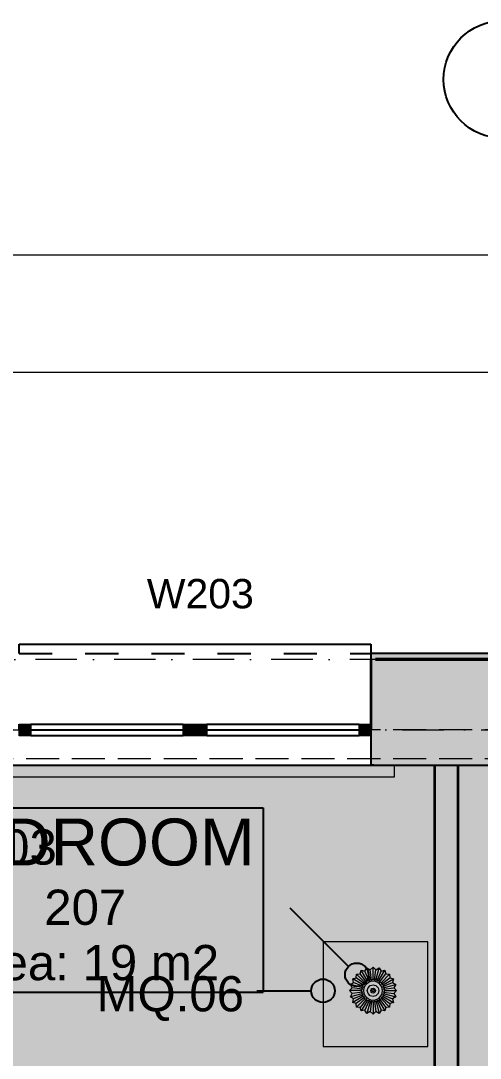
# Model space of a CAD drawing. Header units: millimetres. Extents: x -14278 to 97203, y -22378 to 34603.
# Drawn here: x 69795 to 71754, y 8414 to 12832 of the extents above; entities that cross this region are included whole.
import ezdxf
from ezdxf.enums import TextEntityAlignment as Align

# ---------------------------------------------------------------- set-up
doc = ezdxf.new("R2010")
doc.units = ezdxf.units.MM
doc.header["$MEASUREMENT"] = 0
for name, pattern in [('Dashed', [282.222223, 141.111112, -141.111112]), ('Dot & Dashed', [335.138881, 176.388884, -88.194442, 0, -70.555556]), ('Hidden Line', [195.611112, 141.111112, -54.5])]:
    doc.linetypes.add(name, pattern=pattern)
for name, color, linetype in [('A-Zz_20_10_90-T_TextFFEInternal', 7, 'Continuous'), ('A-Zz_20_10_90-T_TextWindow', 7, 'Continuous'), ('NewA-Ee_25_10-M_WallsExternal', 7, 'Continuous'), ('NewA-Ee_25_10-M_WallsInternal', 7, 'Continuous'), ('NewA-Ee_30_10-M_Roofs', 7, 'Continuous'), ('NewA-Ee_30_40-M_Floors', 7, 'Continuous'), ('NewA-Ee_40_20-M_GeneralFFAndEInternalFixed', 7, 'Continuous'), ('NewA-Ee_40_20-M_GeneralFFAndEInternalMovable', 7, 'Continuous'), ('NewA-SL-M_SpacesInternal', 7, 'Continuous'), ('NewA-Ss_30_25-M_CeilingAndSoffitSystems', 7, 'Continuous'), ('NewA-Zz_20_10_90-T_TextFFEInternal', 7, 'Continuous'), ('NewA-Zz_20_20-D_DimensionGrid', 7, 'Continuous'), ('NewA-Zz_35_40_80-M_GridStructural', 7, 'Continuous'), ('NewA-Zz_50_90_00-M_GrossInternal', 7, 'Continuous'), ('NewA-Zz_60_50_90-P_VoidOpening', 7, 'Continuous')]:
    doc.layers.add(name, color=color, linetype=linetype)
doc.styles.add('GENERATED_STYLE_1', font='')
doc.styles.get('GENERATED_STYLE_1').set_extended_font_data('Arial')
doc.dimstyles.new('GENERATED_STYLE__2', dxfattribs={"dimtxt": 150, "dimasz": 76, "dimexe": 0.18, "dimexo": 300, "dimgap": 0.09, "dimtad": 1, "dimtih": 1, "dimtoh": 1, "dimdec": 0, "dimzin": 0, "dimdsep": 46, "dimtxsty": 'GENERATED_STYLE_1', "dimblk": 'ARROWHEAD_2', "dimblk1": 'ARROWHEAD_2', "dimblk2": 'ARROWHEAD_2', "dimcen": 0.09, "dimclrd": 6, "dimclre": 6, "dimclrt": 7, "dimazin": 0, "dimtfac": 1, "dimtdec": 4, "dimtmove": 0, "dimatfit": 3, "dimfxl": 0, "dimtolj": 1, "dimtzin": 0, "dimarcsym": 0})

# ---------------------------------------------------------------- blocks, each defined once
blk = doc.blocks.new('Slab_29_2', base_point=(87898, 1112.3))
at = {"layer": 'NewA-Ee_30_40-M_Floors', "linetype": 'Continuous', "lineweight": 13}
blk.add_hatch(color=254, dxfattribs=at).paths.add_polyline_path([(87898, 1112.3), (87898, 7409.5), (90347.7, 7409.5), (90347.7, 9661.5), (55798.3, 9661.5), (55798.3, 1112.3)])
at = {"layer": 'NewA-Ee_30_40-M_Floors', "color": 6, "linetype": 'Continuous', "lineweight": 13, "flags": 128}
blk.add_lwpolyline([(87898, 1112.3), (55798.3, 1112.3), (55798.3, 9661.5), (90347.7, 9661.5), (90347.7, 7409.5), (87898, 7409.5)], close=True, dxfattribs=at)
blk = doc.blocks.new('BEDROOM_207_32_2', base_point=(70070.3, 9126.8))
at = {"layer": 'NewA-SL-M_SpacesInternal', "color": 253, "linetype": 'Continuous', "lineweight": 13}
for p, q in [((71559.2, 9661.5), (67729.6, 9661.5)), ((71559.2, 5658.2), (71559.2, 9661.5))]:
    blk.add_line(p, q, dxfattribs=at)
at = {"layer": 'NewA-SL-M_SpacesInternal', "linetype": 'Continuous'}
for p, q in [((69311.7, 9480.4), (70829, 9480.4)), ((70829, 9480.4), (70829, 9166.1)), ((70829, 9166.1), (70829, 8930.4)), ((70829, 8930.4), (70829, 8694.6)), ((69311.7, 8694.6), (70829, 8694.6))]:
    blk.add_line(p, q, dxfattribs=at)
at = {"layer": 'NewA-SL-M_SpacesInternal', "color": 5, "lineweight": 70, "style": 'GENERATED_STYLE_1'}
for tag, height, p in [('ROOM_NAME', 200, (70070.3, 9434.6)), ('ROOM_NUMBER', 150, (70070.3, 9131.8)), ('adj_text', 150, (70070.3, 8896.1))]:
    blk.add_attdef(tag, text='', height=height, dxfattribs=at).set_placement(p, align=Align.TOP_CENTER)
blk = doc.blocks.new('Slab_41_2', base_point=(67729.6, 9661.5))
at = {"layer": 'NewA-Ss_30_25-M_CeilingAndSoffitSystems', "linetype": 'Continuous', "lineweight": 0}
blk.add_hatch(color=255, dxfattribs=at).paths.add_polyline_path([(67729.6, 9661.5), (67729.6, 5658.2), (68556.1, 5658.2), (68556.1, 2707.2), (69789, 2707.2), (69789, 5658.2), (71559.2, 5658.2), (71559.2, 9661.5)])
at = {"layer": 'NewA-Ss_30_25-M_CeilingAndSoffitSystems', "color": 6, "linetype": 'Continuous', "lineweight": 13, "flags": 128}
blk.add_lwpolyline([(67729.6, 9661.5), (67729.6, 5658.2), (68556.1, 5658.2), (68556.1, 2707.2), (69789, 2707.2), (69789, 5658.2), (71559.2, 5658.2), (71559.2, 9661.5)], close=True, dxfattribs=at)
blk = doc.blocks.new('Double Window 19_2')
at = {"layer": 'NewA-Ee_25_10-M_WallsExternal', "linetype": 'Continuous', "lineweight": 13}
for points in [[(-750, 0), (-750, -50), (-700, -50), (-700, 0)], [(0, -50), (0, 0), (-50, 0), (-50, -50)], [(0, 0), (0, -50), (50, -50), (50, 0)], [(750, -50), (750, 0), (700, 0), (700, -50)]]:
    blk.add_hatch(color=104, dxfattribs=at).paths.add_polyline_path(points)
at = {"layer": 'NewA-Ee_25_10-M_WallsExternal', "linetype": 'Continuous'}
for p, q in [((-750, 300), (-750, 340)), ((-750, 340), (750, 340)), ((750, 340), (750, 300)), ((-700, 0), (-50, 0)), ((50, 0), (700, 0)), ((-750, -24.9), (-750, -50)), ((-700, -25), (-50, -25)), ((50, -25), (700, -25)), ((750, -24.9), (750, -50)), ((-50, -50), (-700, -50)), ((700, -50), (50, -50)), ((-750, -175.2), (750, -175.2))]:
    blk.add_line(p, q, dxfattribs=at)
at = {"layer": 'NewA-Ee_25_10-M_WallsExternal', "linetype": 'Dashed'}
blk.add_line((-750, 300), (750, 300), dxfattribs=at)
at = {"layer": 'NewA-Ee_25_10-M_WallsExternal', "color": 24, "linetype": 'Continuous', "lineweight": 13}
for p, q in [((-750, 0), (-700, 0)), ((-700, 0), (-700, -50)), ((-50, -50), (-50, 0)), ((-50, 0), (0, 0)), ((0, 0), (50, 0)), ((50, 0), (50, -50)), ((700, -50), (700, 0)), ((700, 0), (750, 0)), ((-700, -50), (-750, -50)), ((0, -50), (-50, -50)), ((50, -50), (0, -50)), ((750, -50), (700, -50))]:
    blk.add_line(p, q, dxfattribs=at)
at = {"layer": 'NewA-Ee_25_10-M_WallsExternal', "color": 92, "linetype": 'Continuous', "lineweight": 35}
for p, q in [((-750, 0), (-750, -24.9)), ((750, 0), (750, -24.9))]:
    blk.add_line(p, q, dxfattribs=at)
blk = doc.blocks.new('Wall_67_2', base_point=(55648, 9811.8))
at = {"layer": 'NewA-Ee_25_10-M_WallsExternal', "linetype": 'Continuous', "lineweight": 13}
for points in [[(71308.1, 10136.7), (71288, 10136.7), (71288, 9836.7), (71308.1, 9836.7)], [(71308.1, 10136.7), (71308.1, 10116.6), (72387.9, 10116.6), (72387.9, 10136.7)], [(71288, 9836.7), (71288, 9811.8), (72408, 9811.8), (72408, 9836.7), (72387.9, 9836.7), (72387.9, 10111.8), (71308.1, 10111.8), (71308.1, 9836.7)], [(72408, 9811.8), (71288, 9811.8), (71288, 9786.7), (71301, 9786.7), (71301, 9741.4), (72395, 9741.4), (72395, 9786.7), (72408, 9786.7)], [(71301, 9661.5), (71301, 9786.7), (71288, 9786.7), (71288, 9661.5)], [(71301, 9741.4), (71301, 9677.9), (72395, 9677.9), (72395, 9741.4)], [(72395, 9677.9), (71301, 9677.9), (71301, 9661.5), (72395, 9661.5)]]:
    blk.add_hatch(color=6, dxfattribs=at).paths.add_polyline_path(points)
at = {"layer": 'NewA-Ee_25_10-M_WallsExternal', "linetype": 'Continuous'}
for p, q in [((71308.1, 10136.7), (71288, 10136.7)), ((71288, 10136.7), (71288, 10116.6)), ((71308.1, 10116.6), (72387.9, 10116.6)), ((71288, 9811.8), (71288, 9786.7)), ((71288, 9786.7), (71288, 9741.4)), ((71288, 9741.4), (71288, 9677.9)), ((71288, 9677.9), (71288, 9661.5)), ((71301, 9661.5), (71288, 9661.5))]:
    blk.add_line(p, q, dxfattribs=at)
at = {"layer": 'NewA-Ee_25_10-M_WallsExternal', "color": 92, "linetype": 'Continuous', "lineweight": 35}
for p, q in [((71288, 10111.8), (71288, 9836.7)), ((71308.1, 10111.8), (72387.9, 10111.8)), ((71288, 9836.7), (71288, 9811.8))]:
    blk.add_line(p, q, dxfattribs=at)
at = {"layer": 'NewA-Ee_25_10-M_WallsExternal', "linetype": 'Continuous', "flags": 128}
for points in [[(72387.9, 10136.7), (71308.1, 10136.7)], [(71301, 9661.5), (71559.2, 9661.5)], [(71659.2, 9661.5), (72395, 9661.5)]]:
    blk.add_lwpolyline(points, dxfattribs=at)
at = {"layer": 'NewA-Ee_25_10-M_WallsExternal', "linetype": 'Continuous', "zscale": 1000}
blk.add_blockref('Double Window 19_2', (70538, 9836.7), dxfattribs=at)
blk = doc.blocks.new('Wall_112_2', base_point=(71659.2, 9811.8))
at = {"layer": 'NewA-Ee_25_10-M_WallsInternal', "linetype": 'Continuous', "lineweight": 13}
blk.add_hatch(color=6, dxfattribs=at).paths.add_polyline_path([(71559.2, 9661.5), (71559.2, 5658.2), (71659.2, 5658.2), (71659.2, 9661.5)])
at = {"layer": 'NewA-Ee_25_10-M_WallsInternal', "color": 92, "linetype": 'Continuous', "lineweight": 35, "flags": 128}
for points in [[(71559.2, 9661.5), (71559.2, 5658.2)], [(71659.2, 5658.2), (71659.2, 9661.5)]]:
    blk.add_lwpolyline(points, dxfattribs=at)
blk = doc.blocks.new('Morph_28_2', base_point=(55648, -5438.2))
at = {"layer": 'NewA-Ee_40_20-M_GeneralFFAndEInternalMovable', "color": 6, "linetype": 'Continuous', "lineweight": 13, "flags": 128}
for points in [[(71262.6, 8784.8), (71271.1, 8798.2)], [(71284.1, 8749.9), (71271.1, 8798.2)], [(71271.1, 8798.2), (71285.2, 8790.8)], [(71285.2, 8790.8), (71297, 8801.6)], [(71297, 8751.6), (71297, 8801.6)], [(71297, 8801.6), (71308.7, 8790.8)], [(71308.7, 8790.8), (71322.9, 8798.2)], [(71309.9, 8749.9), (71322.9, 8798.2)], [(71322.9, 8798.2), (71331.4, 8784.8)], [(71210.4, 8751.6), (71225.6, 8756.4)], [(71213.8, 8736), (71210.4, 8751.6)], [(71253.7, 8726.6), (71210.4, 8751.6)], [(71225.6, 8756.4), (71226.3, 8772.3)], [(71261.3, 8729), (71225.6, 8756.4)], [(71226.3, 8772.3), (71242.2, 8773)], [(71261.6, 8737), (71226.3, 8772.3)], [(71242.2, 8773), (71247, 8788.2)], [(71269.6, 8737.3), (71242.2, 8773)], [(71272, 8744.9), (71247, 8788.2)], [(71247, 8788.2), (71262.6, 8784.8)], [(71279.8, 8743.2), (71262.6, 8784.8)], [(71279.8, 8743.2), (71284.1, 8749.9)], [(71284.1, 8749.9), (71291.1, 8746.2)], [(71291.1, 8746.2), (71285.2, 8790.8)], [(71291.1, 8746.2), (71297, 8751.6)], [(71297, 8751.6), (71302.9, 8746.2)], [(71302.9, 8746.2), (71308.7, 8790.8)], [(71302.9, 8746.2), (71309.9, 8749.9)], [(71309.9, 8749.9), (71314.2, 8743.2)], [(71314.2, 8743.2), (71331.4, 8784.8)], [(71322, 8744.9), (71347, 8788.2)], [(71324.4, 8737.3), (71351.8, 8773)], [(71331.4, 8784.8), (71347, 8788.2)], [(71332.4, 8737), (71367.7, 8772.3)], [(71332.7, 8729), (71368.4, 8756.4)], [(71340.3, 8726.6), (71383.6, 8751.6)], [(71347, 8788.2), (71351.8, 8773)], [(71351.8, 8773), (71367.7, 8772.3)], [(71367.7, 8772.3), (71368.4, 8756.4)], [(71368.4, 8756.4), (71383.6, 8751.6)], [(71383.6, 8751.6), (71380.1, 8736)], [(71197, 8701.6), (71207.8, 8713.4)], [(71200.4, 8727.5), (71213.8, 8736)], [(71207.8, 8713.4), (71200.4, 8727.5)], [(71248.7, 8714.5), (71200.4, 8727.5)], [(71252.4, 8707.5), (71207.8, 8713.4)], [(71255.4, 8718.8), (71213.8, 8736)], [(71247, 8701.6), (71252.4, 8707.5)], [(71248.7, 8714.5), (71255.4, 8718.8)], [(71252.4, 8707.5), (71248.7, 8714.5)], [(71253.7, 8726.6), (71261.3, 8729)], [(71255.4, 8718.8), (71253.7, 8726.6)], [(71261.3, 8729), (71261.6, 8737)], [(71261.6, 8737), (71269.6, 8737.3)], [(71269.6, 8737.3), (71272, 8744.9)], [(71272, 8744.9), (71279.8, 8743.2)], [(71272.3, 8701.6), (71275.6, 8714)], [(71275.6, 8714), (71284.7, 8723)], [(71284.7, 8723), (71297, 8726.3)], [(71287, 8701.6), (71288.3, 8706.6)], [(71288.3, 8706.6), (71292, 8710.3)], [(71292, 8710.3), (71297, 8711.6)], [(71292, 8701.6), (71292.7, 8704.1)], [(71292.7, 8704.1), (71294.5, 8705.9)], [(71294.5, 8705.9), (71297, 8706.6)], [(71297, 8726.3), (71309.3, 8723)], [(71297, 8711.6), (71302, 8710.3)], [(71297, 8706.6), (71299.5, 8705.9)], [(71299.5, 8705.9), (71301.3, 8704.1)], [(71301.3, 8704.1), (71302, 8701.6)], [(71302, 8710.3), (71305.7, 8706.6)], [(71305.7, 8706.6), (71307, 8701.6)], [(71309.3, 8723), (71318.4, 8714)], [(71314.2, 8743.2), (71322, 8744.9)], [(71318.4, 8714), (71321.7, 8701.6)], [(71322, 8744.9), (71324.4, 8737.3)], [(71324.4, 8737.3), (71332.4, 8737)], [(71332.4, 8737), (71332.7, 8729)], [(71332.7, 8729), (71340.3, 8726.6)], [(71338.6, 8718.8), (71380.1, 8736)], [(71340.3, 8726.6), (71338.6, 8718.8)], [(71338.6, 8718.8), (71345.3, 8714.5)], [(71345.3, 8714.5), (71341.6, 8707.5)], [(71341.6, 8707.5), (71386.2, 8713.4)], [(71341.6, 8707.5), (71347, 8701.6)], [(71345.3, 8714.5), (71393.6, 8727.5)], [(71380.1, 8736), (71393.6, 8727.5)], [(71393.6, 8727.5), (71386.2, 8713.4)], [(71386.2, 8713.4), (71397, 8701.6)], [(71207.8, 8689.9), (71197, 8701.6)], [(71247, 8701.6), (71197, 8701.6)], [(71200.4, 8675.7), (71207.8, 8689.9)], [(71248.7, 8688.7), (71200.4, 8675.7)], [(71213.8, 8667.2), (71200.4, 8675.7)], [(71252.4, 8695.7), (71207.8, 8689.9)], [(71253.7, 8676.6), (71210.4, 8651.6)], [(71210.4, 8651.6), (71213.8, 8667.2)], [(71255.4, 8684.4), (71213.8, 8667.2)], [(71261.3, 8674.2), (71225.6, 8646.8)], [(71261.6, 8666.3), (71226.3, 8630.9)], [(71269.6, 8665.9), (71242.2, 8630.2)], [(71252.4, 8695.7), (71247, 8701.6)], [(71248.7, 8688.7), (71252.4, 8695.7)], [(71255.4, 8684.4), (71248.7, 8688.7)], [(71253.7, 8676.6), (71255.4, 8684.4)], [(71261.3, 8674.2), (71253.7, 8676.6)], [(71261.6, 8666.3), (71261.3, 8674.2)], [(71269.6, 8665.9), (71261.6, 8666.3)], [(71279.8, 8660), (71262.6, 8618.5)], [(71272, 8658.3), (71269.6, 8665.9)], [(71279.8, 8660), (71272, 8658.3)], [(71275.6, 8689.3), (71272.3, 8701.6)], [(71284.7, 8680.2), (71275.6, 8689.3)], [(71284.1, 8653.3), (71279.8, 8660)], [(71297, 8676.9), (71284.7, 8680.2)], [(71288.3, 8696.6), (71287, 8701.6)], [(71292, 8692.9), (71288.3, 8696.6)], [(71292.7, 8699.1), (71292, 8701.6)], [(71297, 8691.6), (71292, 8692.9)], [(71294.5, 8697.3), (71292.7, 8699.1)], [(71297, 8696.6), (71294.5, 8697.3)], [(71299.5, 8697.3), (71297, 8696.6)], [(71302, 8692.9), (71297, 8691.6)], [(71309.3, 8680.2), (71297, 8676.9)], [(71301.3, 8699.1), (71299.5, 8697.3)], [(71302, 8701.6), (71301.3, 8699.1)], [(71305.7, 8696.6), (71302, 8692.9)], [(71307, 8701.6), (71305.7, 8696.6)], [(71318.4, 8689.3), (71309.3, 8680.2)], [(71314.2, 8660), (71309.9, 8653.3)], [(71322, 8658.3), (71314.2, 8660)], [(71314.2, 8660), (71331.4, 8618.5)], [(71321.7, 8701.6), (71318.4, 8689.3)], [(71324.4, 8665.9), (71322, 8658.3)], [(71332.4, 8666.3), (71324.4, 8665.9)], [(71324.4, 8665.9), (71351.8, 8630.2)], [(71332.7, 8674.2), (71332.4, 8666.3)], [(71332.4, 8666.3), (71367.7, 8630.9)], [(71340.3, 8676.6), (71332.7, 8674.2)], [(71332.7, 8674.2), (71368.4, 8646.8)], [(71345.3, 8688.7), (71338.6, 8684.4)], [(71338.6, 8684.4), (71380.1, 8667.2)], [(71338.6, 8684.4), (71340.3, 8676.6)], [(71340.3, 8676.6), (71383.6, 8651.6)], [(71347, 8701.6), (71341.6, 8695.7)], [(71341.6, 8695.7), (71345.3, 8688.7)], [(71341.6, 8695.7), (71386.2, 8689.9)], [(71345.3, 8688.7), (71393.6, 8675.7)], [(71347, 8701.6), (71397, 8701.6)], [(71393.6, 8675.7), (71380.1, 8667.2)], [(71380.1, 8667.2), (71383.6, 8651.6)], [(71397, 8701.6), (71386.2, 8689.9)], [(71386.2, 8689.9), (71393.6, 8675.7)], [(71225.6, 8646.8), (71210.4, 8651.6)], [(71226.3, 8630.9), (71225.6, 8646.8)], [(71242.2, 8630.2), (71226.3, 8630.9)], [(71247, 8615), (71242.2, 8630.2)], [(71272, 8658.3), (71247, 8615)], [(71262.6, 8618.5), (71247, 8615)], [(71271.1, 8605), (71262.6, 8618.5)], [(71284.1, 8653.3), (71271.1, 8605)], [(71291.1, 8657), (71284.1, 8653.3)], [(71291.1, 8657), (71285.2, 8612.4)], [(71297, 8651.6), (71291.1, 8657)], [(71302.9, 8657), (71297, 8651.6)], [(71297, 8651.6), (71297, 8601.6)], [(71302.9, 8657), (71308.7, 8612.4)], [(71309.9, 8653.3), (71302.9, 8657)], [(71309.9, 8653.3), (71322.9, 8605)], [(71322, 8658.3), (71347, 8615)], [(71331.4, 8618.5), (71322.9, 8605)], [(71347, 8615), (71331.4, 8618.5)], [(71351.8, 8630.2), (71347, 8615)], [(71367.7, 8630.9), (71351.8, 8630.2)], [(71368.4, 8646.8), (71367.7, 8630.9)], [(71383.6, 8651.6), (71368.4, 8646.8)], [(71285.2, 8612.4), (71271.1, 8605)], [(71297, 8601.6), (71285.2, 8612.4)], [(71308.7, 8612.4), (71297, 8601.6)], [(71322.9, 8605), (71308.7, 8612.4)]]:
    blk.add_lwpolyline(points, dxfattribs=at)
blk.add_lwpolyline([(71268.7, 8673.3), (71277, 8667), (71286.6, 8663), (71297, 8661.6), (71307.3, 8663), (71317, 8667), (71325.3, 8673.3), (71331.6, 8681.6), (71335.6, 8691.3), (71337, 8701.6), (71335.6, 8712), (71331.6, 8721.6), (71325.3, 8729.9), (71317, 8736.2), (71307.3, 8740.2), (71297, 8741.6), (71286.6, 8740.2), (71277, 8736.2), (71268.7, 8729.9), (71262.4, 8721.6), (71258.4, 8712), (71257, 8701.6), (71258.4, 8691.3), (71262.4, 8681.6)], close=True, dxfattribs=at)
blk = doc.blocks.new('Standard grid marker')
at = {"layer": 'NewA-Zz_35_40_80-M_GridStructural', "linetype": 'Continuous'}
blk.add_circle((-250, 0), 250, dxfattribs=at)
at = {"layer": 'NewA-Zz_35_40_80-M_GridStructural', "style": 'GENERATED_STYLE_1'}
blk.add_attdef('AC_MarkerText_1', text='', height=250, rotation=90, dxfattribs=at).set_placement((-250, 14.3), align=Align.MIDDLE_CENTER)
blk = doc.blocks.new('Standard grid marker_2')
at = {"layer": 'NewA-Zz_35_40_80-M_GridStructural', "color": 6, "linetype": 'Dot & Dashed', "lineweight": 13}
blk.add_line((1000, 0), (40175.6, 0), dxfattribs=at)
at = {"layer": 'NewA-Zz_35_40_80-M_GridStructural', "style": 'GENERATED_STYLE_1'}
blk.add_attdef('AC_MarkerText_1', text='', height=250, dxfattribs=at).set_placement((41425.6, 14.3), align=Align.MIDDLE_CENTER)
blk = doc.blocks.new('Standard grid marker_4')
at = {"layer": 'NewA-Zz_35_40_80-M_GridStructural', "color": 6, "linetype": 'Dot & Dashed', "lineweight": 13}
blk.add_line((1000, 0), (40175.6, 0), dxfattribs=at)
blk = doc.blocks.new('Venetian Blind 19')
at = {"layer": 'NewA-Ee_40_20-M_GeneralFFAndEInternalFixed', "color": 1, "linetype": 'Continuous', "lineweight": 18}
for p, q in [((1700, 50), (0, 50)), ((0, 50), (0, 0)), ((1700, 0), (1700, 50)), ((0, 0), (1700, 0))]:
    blk.add_line(p, q, dxfattribs=at)
blk = doc.blocks.new('Rectangular Table 01 19_3')
at = {"layer": 'NewA-Ee_40_20-M_GeneralFFAndEInternalMovable', "color": 1, "linetype": 'Continuous', "lineweight": 18}
for p, q in [((446.6, 446.6), (0, 446.6)), ((0, 446.6), (0, 0)), ((446.6, 0), (446.6, 446.6)), ((0, 0), (446.6, 0))]:
    blk.add_line(p, q, dxfattribs=at)
blk = doc.blocks.new('Beam_12_2', base_point=(90498, 1111.8))
at = {"layer": 'NewA-Ee_30_10-M_Roofs', "color": 6, "linetype": 'Hidden Line', "lineweight": 13}
blk.add_line((90498, 9811.8), (55648, 9811.8), dxfattribs=at)
blk = doc.blocks.new('Line_113_2', base_point=(70801.9, 8700.9))
at = {"layer": 'NewA-Zz_20_10_90-T_TextFFEInternal', "linetype": 'Continuous'}
blk.add_hatch(color=256, dxfattribs=at).paths.add_polyline_path([(71133.7, 8700.9), (71129.9, 8720), (71119.1, 8736.2), (71102.9, 8747.1), (71083.7, 8750.9), (71064.6, 8747.1), (71048.4, 8736.2), (71037.5, 8720), (71033.7, 8700.9), (71037.5, 8681.7), (71048.4, 8665.5), (71064.6, 8654.7), (71083.7, 8650.9), (71102.9, 8654.7), (71119.1, 8665.5), (71129.9, 8681.7)])
blk.add_line((70801.9, 8700.9), (71033.7, 8700.9), dxfattribs=at)
blk.add_circle((71083.7, 8700.9), 50, dxfattribs=at)
blk = doc.blocks.new('Line_114_2', base_point=(70942.7, 9054.1))
at = {"layer": 'NewA-Zz_20_10_90-T_TextFFEInternal', "linetype": 'Continuous'}
blk.add_hatch(color=256, dxfattribs=at).paths.add_polyline_path([(71277.5, 8769.3), (71273.7, 8788.4), (71262.9, 8804.6), (71246.7, 8815.4), (71227.5, 8819.3), (71208.4, 8815.4), (71192.2, 8804.6), (71181.3, 8788.4), (71177.5, 8769.3), (71181.3, 8750.1), (71192.2, 8733.9), (71208.4, 8723.1), (71227.5, 8719.3), (71246.7, 8723.1), (71262.9, 8733.9), (71273.7, 8750.1)])
blk.add_line((70942.7, 9054.1), (71192.2, 8804.6), dxfattribs=at)
blk.add_circle((71227.5, 8769.3), 50, dxfattribs=at)
blk = doc.blocks.new('*D979', base_point=(55648, -5438.2))
at = {"layer": 'NewA-Zz_20_20-D_DimensionGrid', "color": 6, "linetype": 'Continuous', "lineweight": 13}
for p, q in [((55348, 11760.7), (55348, 12032)), ((90798, 11760.7), (90798, 12032)), ((55299.1, 11835.7), (55348, 11835.7)), ((55348, 11835.7), (90798, 11835.7)), ((90798, 11835.7), (90846.9, 11835.7))]:
    blk.add_line(p, q, dxfattribs=at)
at = {"layer": 'NewA-Zz_20_20-D_DimensionGrid', "linetype": 'Continuous'}
for p, q in [((55376.9, 11885.7), (55319.1, 11785.7)), ((90769.1, 11785.7), (90826.9, 11885.7))]:
    blk.add_line(p, q, dxfattribs=at)
at = {"layer": 'NewA-Zz_20_20-D_DimensionGrid', "insert": (72787, 11865.7), "char_height": 150, "attachment_point": 7, "style": 'GENERATED_STYLE_1'}
blk.add_mtext('\\A1;{\\fArial|b0|i0|c0|p34;35450}', dxfattribs=at)
blk = doc.blocks.new('ARROWHEAD_2')
at = {"color": 0, "linetype": 'Continuous', "lineweight": 0}
for p, q in [((-0.378, -0.655), (0.378, 0.655)), ((0, 0), (-1, 0))]:
    blk.add_line(p, q, dxfattribs=at)
blk = doc.blocks.new('*D984', base_point=(55648, -5438.2))
at = {"layer": 'NewA-Zz_20_20-D_DimensionGrid', "color": 6, "linetype": 'Continuous', "lineweight": 13}
for p, q in [((63998, 11260.6), (63998, 12282)), ((71848, 11260.6), (71848, 12282)), ((63998, 11335.6), (71848, 11335.6))]:
    blk.add_line(p, q, dxfattribs=at)
at = {"layer": 'NewA-Zz_20_20-D_DimensionGrid', "linetype": 'Continuous'}
for p, q in [((64026.9, 11385.6), (63969.1, 11285.6)), ((71876.9, 11385.6), (71819.1, 11285.6))]:
    blk.add_line(p, q, dxfattribs=at)
at = {"layer": 'NewA-Zz_20_20-D_DimensionGrid', "insert": (67694.2, 11365.6), "char_height": 150, "attachment_point": 7, "style": 'GENERATED_STYLE_1'}
blk.add_mtext('\\A1;{\\fArial|b0|i0|c0|p34;7850}', dxfattribs=at)
blk = doc.blocks.new('Label_147_2', base_point=(70135.8, 10533.4))
at = {"layer": 'A-Zz_20_10_90-T_TextWindow', "insert": (70560.8, 10454.8), "char_height": 125, "attachment_point": 2, "style": 'GENERATED_STYLE_1'}
blk.add_mtext('\\fArial|b0|i0|c0|p34;W203\\fArial|b0|i0|c0|p34;\\fArial|b0|i0|c0|p34;\\fArial|b0|i0|c0|p34;\\fArial|b0|i0|c0|p34;\\fArial|b0|i0|c0|p34;\\fArial|b0|i0|c0|p34;\\fArial|b0|i0|c0|p34;\\fArial|b0|i0|c0|p34;\\fArial|b0|i0|c0|p34;\\fArial|b0|i0|c0|p34;\\fArial|b0|i0|c0|p34;\\fArial|b0|i0|c0|p34;\\fArial|b0|i0|c0|p34;\\fArial|b0|i0|c0|p34;\\fArial|b0|i0|c0|p34;\\fArial|b0|i0|c0|p34;\\fArial|b0|i0|c0|p34;\\fArial|b0|i0|c0|p34;\\fArial|b0|i0|c0|p34;\\fArial|b0|i0|c0|p34;\\fArial|b0|i0|c0|p34;\\fArial|b0|i0|c0|p34;\\fArial|b0|i0|c0|p34;\\fArial|b0|i0|c0|p34;\\fArial|b0|i0|c0|p34;\\fArial|b0|i0|c0|p34;\\fArial|b0|i0|c0|p34;\\fArial|b0|i0|c0|p34;\\fArial|b0|i0|c0|p34;}', dxfattribs=at)
blk = doc.blocks.new('Label_177_2', base_point=(69209.6, 9472.6))
at = {"layer": 'A-Zz_20_10_90-T_TextFFEInternal', "insert": (69634.6, 9388.3), "char_height": 150, "attachment_point": 2, "style": 'GENERATED_STYLE_1'}
blk.add_mtext('\\fArial|b0|i0|c0|p34;MQ.03\\fArial|b0|i0|c0|p34;\\fArial|b0|i0|c0|p34;\\fArial|b0|i0|c0|p34;\\fArial|b0|i0|c0|p34;\\fArial|b0|i0|c0|p34;\\fArial|b0|i0|c0|p34;\\fArial|b0|i0|c0|p34;\\fArial|b0|i0|c0|p34;\\fArial|b0|i0|c0|p34;\\fArial|b0|i0|c0|p34;\\fArial|b0|i0|c0|p34;\\fArial|b0|i0|c0|p34;\\fArial|b0|i0|c0|p34;\\fArial|b0|i0|c0|p34;\\fArial|b0|i0|c0|p34;\\fArial|b0|i0|c0|p34;\\fArial|b0|i0|c0|p34;\\fArial|b0|i0|c0|p34;\\fArial|b0|i0|c0|p34;\\fArial|b0|i0|c0|p34;\\fArial|b0|i0|c0|p34;\\fArial|b0|i0|c0|p34;\\fArial|b0|i0|c0|p34;\\fArial|b0|i0|c0|p34;\\fArial|b0|i0|c0|p34;\\fArial|b0|i0|c0|p34;\\fArial|b0|i0|c0|p34;\\fArial|b0|i0|c0|p34;\\fArial|b0|i0|c0|p34;}', dxfattribs=at)
blk = doc.blocks.new('Label_190_2', base_point=(70007.6, 8847.7))
at = {"layer": 'A-Zz_20_10_90-T_TextFFEInternal', "insert": (70432.6, 8763.4), "char_height": 150, "attachment_point": 2, "style": 'GENERATED_STYLE_1'}
blk.add_mtext('\\fArial|b0|i0|c0|p34;MQ.06\\fArial|b0|i0|c0|p34;\\fArial|b0|i0|c0|p34;\\fArial|b0|i0|c0|p34;\\fArial|b0|i0|c0|p34;\\fArial|b0|i0|c0|p34;\\fArial|b0|i0|c0|p34;\\fArial|b0|i0|c0|p34;\\fArial|b0|i0|c0|p34;\\fArial|b0|i0|c0|p34;\\fArial|b0|i0|c0|p34;\\fArial|b0|i0|c0|p34;\\fArial|b0|i0|c0|p34;\\fArial|b0|i0|c0|p34;\\fArial|b0|i0|c0|p34;\\fArial|b0|i0|c0|p34;\\fArial|b0|i0|c0|p34;\\fArial|b0|i0|c0|p34;\\fArial|b0|i0|c0|p34;\\fArial|b0|i0|c0|p34;\\fArial|b0|i0|c0|p34;\\fArial|b0|i0|c0|p34;\\fArial|b0|i0|c0|p34;\\fArial|b0|i0|c0|p34;\\fArial|b0|i0|c0|p34;\\fArial|b0|i0|c0|p34;\\fArial|b0|i0|c0|p34;\\fArial|b0|i0|c0|p34;\\fArial|b0|i0|c0|p34;\\fArial|b0|i0|c0|p34;}', dxfattribs=at)
blk = doc.blocks.new('Beam_14_2', base_point=(90498, 988.5))
at = {"layer": 'NewA-Zz_60_50_90-P_VoidOpening', "color": 6, "linetype": 'Hidden Line', "lineweight": 13}
blk.add_line((90498, 9688.5), (55648, 9688.5), dxfattribs=at)

msp = doc.modelspace()

# ---------------------------------------------------------------- hatches: boundary and pattern name
at = {"layer": 'NewA-Zz_50_90_00-M_GrossInternal', "linetype": 'Continuous', "lineweight": 140}
msp.add_hatch(color=1, dxfattribs=at).paths.add_polyline_path([(55798.3, 9661.5), (90347.7, 9661.5), (90347.7, 1262.1), (61147.7, 1262.1), (61147.7, -3287.9), (57698.3, -3287.9), (57698.3, 1262.1), (55798.3, 1262.1)])

# ---------------------------------------------------------------- linework, layer by layer
at = {"layer": 'NewA-Zz_50_90_00-M_GrossInternal', "linetype": 'Continuous', "flags": 128}
msp.add_lwpolyline([(55798.3, 9661.5), (90347.7, 9661.5), (90347.7, 1262.1), (61147.7, 1262.1), (61147.7, -3287.9), (57698.3, -3287.9), (57698.3, 1262.1), (55798.3, 1262.1)], close=True, dxfattribs=at)

# ---------------------------------------------------------------- block references
at = {"layer": 'A-Zz_20_10_90-T_TextFFEInternal', "color": 6, "linetype": 'Continuous', "lineweight": 13}
for name, p in [('Label_177_2', (69209.6, 9472.6)), ('Label_190_2', (70007.6, 8847.7))]:
    msp.add_blockref(name, p, dxfattribs=at)
at = {"layer": 'A-Zz_20_10_90-T_TextWindow', "color": 6, "linetype": 'Continuous', "lineweight": 13}
msp.add_blockref('Label_147_2', (70135.8, 10533.4), dxfattribs=at)
at = {"layer": 'NewA-Ee_25_10-M_WallsExternal', "color": 92, "lineweight": 35}
msp.add_blockref('Wall_67_2', (55648, 9811.8), dxfattribs=at)
at = {"layer": 'NewA-Ee_25_10-M_WallsInternal', "color": 92, "lineweight": 35}
msp.add_blockref('Wall_112_2', (71659.2, 9811.8), dxfattribs=at)
at = {"layer": 'NewA-Ee_30_10-M_Roofs', "color": 6, "lineweight": 13}
msp.add_blockref('Beam_12_2', (90498, 1111.8), dxfattribs=at)
at = {"layer": 'NewA-Ee_30_40-M_Floors', "color": 6, "linetype": 'Continuous', "lineweight": 13}
msp.add_blockref('Slab_29_2', (87898, 1112.3), dxfattribs=at)
at = {"layer": 'NewA-Ee_40_20-M_GeneralFFAndEInternalFixed', "color": 6, "linetype": 'Continuous', "lineweight": 13, "zscale": 1000}
msp.add_blockref('Venetian Blind 19', (69688, 9611.5), dxfattribs=at)
at = {"layer": 'NewA-Ee_40_20-M_GeneralFFAndEInternalMovable', "color": 6, "linetype": 'Continuous', "lineweight": 13, "zscale": 1000}
msp.add_blockref('Rectangular Table 01 19_3', (71083.7, 8463.5), dxfattribs=at)
at = {"layer": 'NewA-Ee_40_20-M_GeneralFFAndEInternalMovable', "linetype": 'Continuous', "lineweight": 0}
msp.add_blockref('Morph_28_2', (55648, -5438.2), dxfattribs=at)
at = {"layer": 'NewA-SL-M_SpacesInternal', "linetype": 'Continuous'}
msp.add_blockref('BEDROOM_207_32_2', (70070.3, 9126.8), dxfattribs=at).add_auto_attribs({'ROOM_NAME': 'BEDROOM', 'ROOM_NUMBER': '207', 'adj_text': 'Area: 19 m2'})
at = {"layer": 'NewA-Ss_30_25-M_CeilingAndSoffitSystems', "color": 6, "linetype": 'Continuous', "lineweight": 13}
msp.add_blockref('Slab_41_2', (67729.6, 9661.5), dxfattribs=at)
at = {"layer": 'NewA-Zz_20_10_90-T_TextFFEInternal', "linetype": 'Continuous'}
for name, p in [('Line_114_2', (70942.7, 9054.1)), ('Line_113_2', (70801.9, 8700.9))]:
    msp.add_blockref(name, p, dxfattribs=at)
at = {"layer": 'NewA-Zz_35_40_80-M_GridStructural', "color": 1, "linetype": 'Continuous', "lineweight": 18, "zscale": 1000}
for name, p, rotation in [('Standard grid marker', (71848, 12332), 270), ('Standard grid marker_4', (95171.3, 10111.8), 180)]:
    msp.add_blockref(name, p, dxfattribs=dict(at, rotation=rotation))
msp.add_blockref('Standard grid marker_2', (53995.7, 9811.8), dxfattribs=at)
at = {"layer": 'NewA-Zz_60_50_90-P_VoidOpening', "color": 6, "lineweight": 13}
msp.add_blockref('Beam_14_2', (90498, 988.5), dxfattribs=at)

# ---------------------------------------------------------------- dimensions: what is measured, and where the dimension line sits
at = {"layer": 'NewA-Zz_20_20-D_DimensionGrid', "color": 6, "linetype": 'Continuous', "lineweight": 13}
for base, p1, p2, picture, middle in [((71848, 11335.6), (63998, 12582), (71848, 12582), '*D984', (67929.7, 11440.6)), ((90798, 11835.7), (55348, 12332), (90798, 12332), '*D979', (73081.3, 11940.7))]:
    dim = msp.add_linear_dim(base=base, p1=p1, p2=p2, dimstyle='GENERATED_STYLE__2', dxfattribs=at)
    dim.commit()
    dim.dimension.update_dxf_attribs({"geometry": picture, "text_midpoint": middle, "dimtype": 160})

doc.saveas('drawing.dxf')
